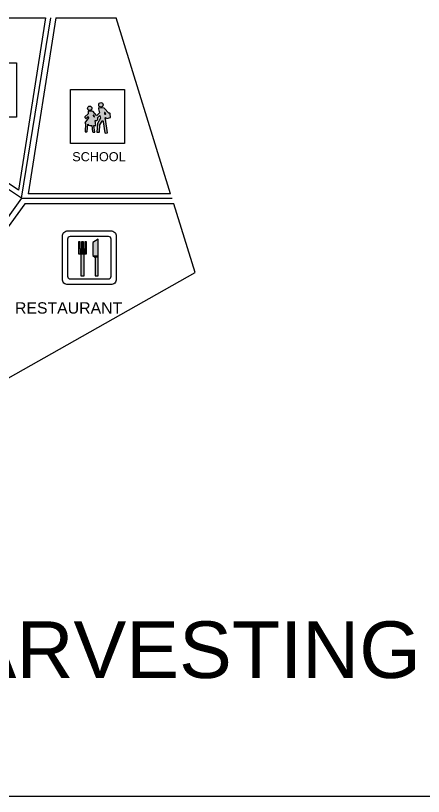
# Model space of a CAD drawing. Header units: metres. Extents: x 368 to 3789, y -155 to 1148.
# Drawn here: x 2365.7 to 2545.7, y 398.7 to 743.3 of the extents above; entities that cross this region are included whole.
import ezdxf

# ---------------------------------------------------------------- set-up
doc = ezdxf.new("R2010")
doc.units = ezdxf.units.M
doc.styles.get("Standard").update_dxf_attribs({"font": 'arial.ttf'})

# ---------------------------------------------------------------- blocks, each defined once
blk = doc.blocks.new('A$C47BE7189')
for p, q in [((303, 563), (303, 803)), ((303, 803), (323, 803)), ((323, 803), (323, 663)), ((363, 663), (363, 803)), ((363, 803), (383, 803)), ((383, 803), (383, 663)), ((423, 663), (423, 803)), ((423, 803), (443, 803)), ((443, 803), (443, 563)), ((667, 843), (567, 783)), ((567, 783), (567, 543)), ((667, 163), (667, 843)), ((323, 663), (363, 663)), ((383, 663), (423, 663)), ((443, 563), (303, 563)), ((343, 563), (343, 163)), ((403, 163), (403, 563)), ((567, 543), (607, 503)), ((607, 503), (607, 163)), ((343, 163), (403, 163)), ((607, 163), (667, 163))]:
    blk.add_line(p, q)
for points in [[(0, 100), (0, 900, -0.414214), (100, 1000), (900, 1000, -0.414214), (1000, 900), (1000, 100, -0.414214), (900, 0), (100, 0, -0.414214)], [(100, 150), (100, 850, -0.414214), (150, 900), (850, 900, -0.414214), (900, 850), (900, 150, -0.414214), (850, 100), (150, 100, -0.414214)]]:
    blk.add_lwpolyline(points, format="xyb", close=True)
for points in [[(303, 803), (323, 803), (303, 563), (323, 563)], [(363, 803), (383, 803), (363, 663), (383, 663)], [(423, 803), (443, 803), (423, 663), (443, 663)], [(567, 543), (667, 543), (567, 783), (667, 843)], [(323, 663), (323, 563), (443, 663), (443, 563)], [(343, 563), (403, 563), (343, 163), (403, 163)], [(567, 543), (607, 503), (667, 543), (667, 503)], [(607, 503), (607, 163), (667, 503), (667, 163)]]:
    blk.add_solid(points)
blk = doc.blocks.new('A$C0FD76EB8')
at = {"true_color": 0x0094d4}
h = blk.add_hatch(color=142, dxfattribs=at)
h.paths.add_polyline_path([(521, 718, 1), (603, 718, 1)])
h.paths.add_polyline_path([(315, 655, 1), (396, 655, 1)])
h.paths.add_polyline_path([(504, 484), (545, 519), (553, 468), (498, 371), (488, 211), (492, 209), (533, 209), (534, 218), (543, 347), (584, 417), (591, 424), (602, 414), (605, 404), (637, 201), (649, 193), (672, 195), (685, 197), (648, 452), (644, 471), (644, 474), (648, 481), (656, 479), (666, 473), (671, 467), (740, 484), (732, 556), (727, 563), (709, 562), (624, 658), (521, 660), (518, 651), (521, 642), (535, 571), (487, 523), (474, 524), (418, 597), (402, 601), (323, 600), (326, 553), (266, 493), (265, 485), (280, 464), (287, 465), (325, 504), (328, 495), (330, 476), (267, 384), (268, 376), (277, 371), (268, 222), (273, 216), (287, 216), (300, 216), (306, 221), (310, 224), (317, 359), (331, 342), (360, 334), (394, 334), (408, 219), (420, 209), (441, 210), (449, 213), (434, 333), (450, 335), (467, 332), (456, 425), (472, 425), (488, 430), (498, 440), (504, 443)])
h.paths.add_polyline_path([(424, 508), (421, 520), (419, 529), (428, 526), (438, 511), (442, 496), (435, 496), (429, 502)], flags=16)
h.paths.add_polyline_path([(628, 564), (627, 577), (638, 574), (646, 564), (654, 549), (648, 543), (638, 546), (632, 554)], flags=16)
at = {"color": 142, "true_color": 0x0094d4}
for p, q in [((0, 0), (0, 1000)), ((0, 1000), (1000, 1000)), ((1000, 1000), (1000, 0)), ((402, 601), (323, 600)), ((323, 600), (326, 553)), ((418, 597), (402, 601)), ((474, 524), (418, 597)), ((521, 660), (518, 651)), ((518, 651), (521, 642)), ((624, 658), (521, 660)), ((521, 642), (535, 571)), ((709, 562), (624, 658)), ((266, 493), (265, 485)), ((265, 485), (280, 464)), ((326, 553), (266, 493)), ((330, 476), (267, 384)), ((280, 464), (287, 465)), ((287, 465), (325, 504)), ((325, 504), (328, 495)), ((328, 495), (330, 476)), ((428, 526), (419, 529)), ((419, 529), (421, 520)), ((421, 520), (424, 508)), ((424, 508), (429, 502)), ((438, 511), (428, 526)), ((429, 502), (435, 496)), ((435, 496), (442, 496)), ((442, 496), (438, 511)), ((487, 523), (474, 524)), ((535, 571), (487, 523)), ((488, 430), (498, 440)), ((553, 468), (498, 371)), ((498, 440), (504, 443)), ((504, 484), (545, 519)), ((504, 443), (504, 484)), ((545, 519), (553, 468)), ((638, 574), (627, 577)), ((627, 577), (628, 564)), ((628, 564), (632, 554)), ((632, 554), (638, 546)), ((646, 564), (638, 574)), ((638, 546), (648, 543)), ((644, 474), (648, 481)), ((644, 471), (644, 474)), ((648, 452), (644, 471)), ((654, 549), (646, 564)), ((648, 543), (654, 549)), ((648, 481), (656, 479)), ((685, 197), (648, 452)), ((656, 479), (666, 473)), ((666, 473), (671, 467)), ((671, 467), (740, 484)), ((727, 563), (709, 562)), ((732, 556), (727, 563)), ((740, 484), (732, 556)), ((267, 384), (268, 376)), ((268, 376), (277, 371)), ((277, 371), (268, 222)), ((310, 224), (317, 359)), ((317, 359), (331, 342)), ((331, 342), (360, 334)), ((360, 334), (394, 334)), ((394, 334), (408, 219)), ((434, 333), (450, 335)), ((449, 213), (434, 333)), ((450, 335), (467, 332)), ((467, 332), (456, 425)), ((456, 425), (472, 425)), ((472, 425), (488, 430)), ((498, 371), (488, 211)), ((534, 218), (543, 347)), ((543, 347), (584, 417)), ((584, 417), (591, 424)), ((591, 424), (602, 414)), ((602, 414), (605, 404)), ((605, 404), (637, 201)), ((268, 222), (273, 216)), ((273, 216), (287, 216)), ((287, 216), (300, 216)), ((300, 216), (306, 221)), ((306, 221), (310, 224)), ((408, 219), (420, 209)), ((420, 209), (441, 210)), ((441, 210), (449, 213)), ((488, 211), (492, 209)), ((492, 209), (533, 209)), ((533, 209), (534, 218)), ((637, 201), (649, 193)), ((649, 193), (672, 195)), ((672, 195), (685, 197)), ((1000, 0), (0, 0))]:
    blk.add_line(p, q, dxfattribs=at)
for centre in [(562, 718), (355, 655)]:
    blk.add_circle(centre, 40.8, dxfattribs=at)

msp = doc.modelspace()

# ---------------------------------------------------------------- linework, layer by layer
at = {"color": 150}
for q in [(2381.19, 742.35), (2310.35, 701.54), (2332.15, 612.28), (2434.73, 662.69)]:
    msp.add_line((2368.25, 662.69), q, dxfattribs=at)
for points in [[(2219.89, 1085.16), (2803.98, 1085.16), (2803.98, 398.67), (639.14, 398.67), (639.14, 1085.16), (1370.61, 1085.16)], [(2378.95, 742.35), (2366.93, 666.29), (2313.53, 702.4)], [(2383.51, 742.35), (2371.24, 664.69)], [(2383.51, 742.35), (2410.08, 742.35)], [(2434.11, 664.69), (2371.24, 664.69)], [(2369.75, 660.19), (2334.94, 612.26)], [(2435.51, 660.19), (2369.75, 660.19)]]:
    msp.add_lwpolyline(points)
msp.add_lwpolyline([(2313.53, 702.4, 0.131841), (2326.64, 742.35), (2378.95, 742.35)], format="xyb")
at = {"elevation": 845.66}
for points in [[(2434.11, 664.69), (2410.08, 742.35)], [(2355.43, 579.46), (2444.88, 629.9), (2435.51, 660.19)]]:
    msp.add_lwpolyline(points, dxfattribs=at)
msp.add_lwpolyline([(2341.91, 722.55), (2366.04, 722.55), (2366.04, 698.58), (2341.91, 698.58)], close=True)

# ---------------------------------------------------------------- block references
at = {"xscale": 0.0237597889741748, "yscale": 0.0237597889741748, "zscale": 0.0237597889741748}
for name, p in [('A$C0FD76EB8', (2389.98, 686.89)), ('A$C47BE7189', (2386.36, 624.6))]:
    msp.add_blockref(name, p, dxfattribs=at)

# ---------------------------------------------------------------- texts
for s, height, p in [('SCHOOL', 4, (2390.69, 679.06)), ('RESTAURANT', 5, (2365.42, 611.8)), ('RAIN WATER HARVESTING ', 25, (2088.6, 450.92))]:
    msp.add_text(s, height=height).set_placement(p)

doc.saveas('drawing.dxf')
